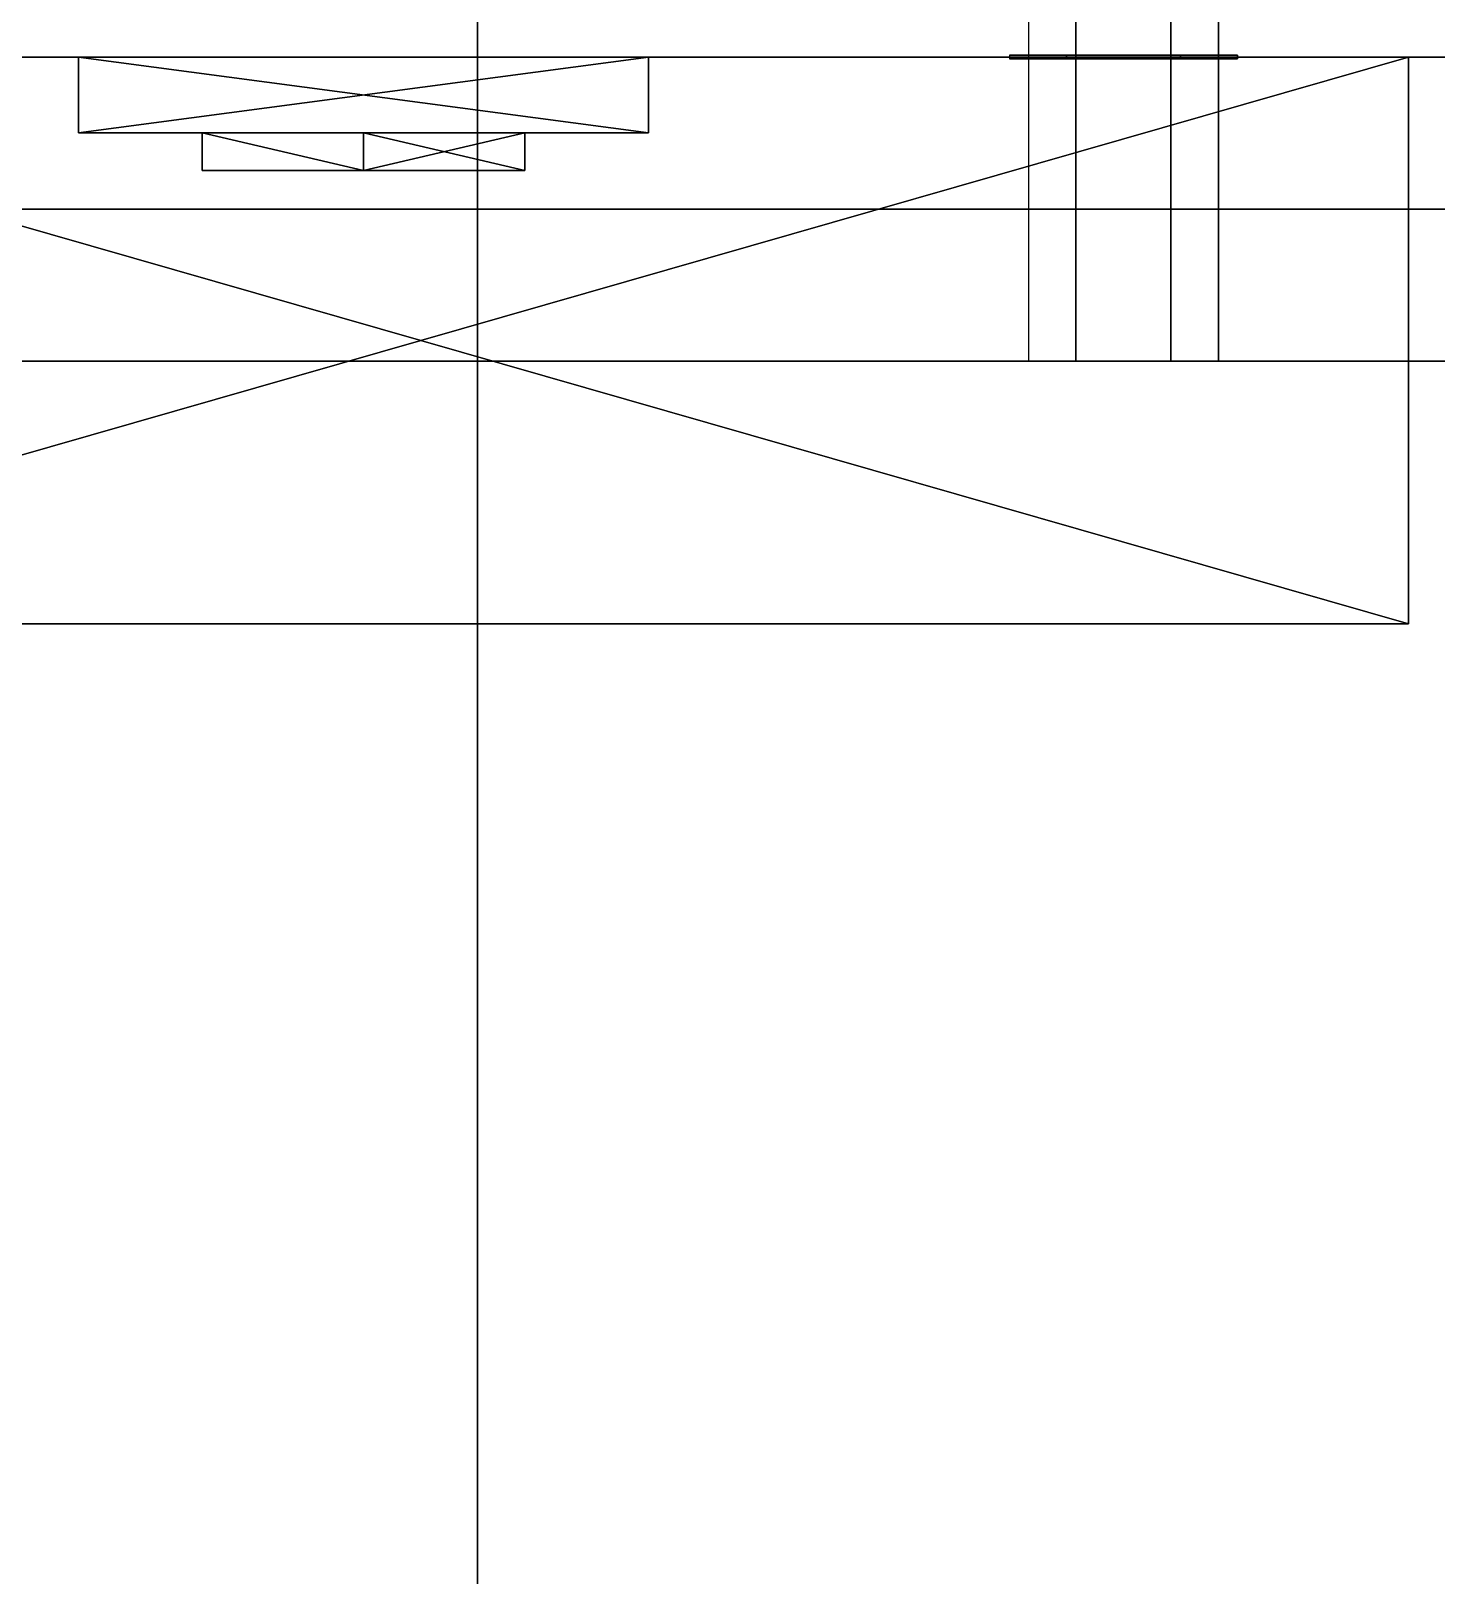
# Model space of a CAD drawing. Extents: x 0 to 2808, y -3840 to 0.
# Drawn here: x 2318.24 to 2355.23, y -249.96 to -209.31 of the extents above; entities that cross this region are included whole.
import ezdxf

# ---------------------------------------------------------------- set-up
doc = ezdxf.new("R2010")
doc.units = 0
for name, color, linetype in [('LAYER0', 7, 'CONTINUOUS'), ('LAYER1', 7, 'CONTINUOUS'), ('LAYER195', 9, 'CONTINUOUS'), ('LAYER197', 7, 'CONTINUOUS'), ('LAYER223', 7, 'CONTINUOUS'), ('LAYER224', 7, 'CONTINUOUS'), ('LAYER227', 7, 'CONTINUOUS'), ('LAYER228', 254, 'CONTINUOUS'), ('LAYER238', 253, 'CONTINUOUS'), ('LAYER240', 253, 'CONTINUOUS'), ('LAYER427', 25, 'CONTINUOUS'), ('LAYER429', 25, 'CONTINUOUS'), ('LAYER449', 7, 'CONTINUOUS'), ('LAYER450', 7, 'CONTINUOUS'), ('LAYER459', 7, 'CONTINUOUS'), ('LAYER464', 7, 'CONTINUOUS')]:
    doc.layers.add(name, color=color, linetype=linetype)

msp = doc.modelspace()

# ---------------------------------------------------------------- linework, layer by layer
at = {"layer": 'LAYER0', "invisible_edges": 1}
for points in [[(2790, 0), (0, -3840), (0, 0), (2790, 0)], [(2790, -3840, 5), (0, 0, 5), (0, -3840, 5), (2790, -3840, 5)], [(0, 0, 5), (2790, -3840, 5), (2790, 0, 5), (0, 0, 5)], [(0, -3840), (2790, 0), (2790, -3840), (0, -3840)]]:
    msp.add_3dface(points, dxfattribs=at)
at = {"layer": 'LAYER195', "invisible_edges": 1}
for points in [[(2640, -2712, 1955), (2290, -150.0002, 1955), (2640, -150.0002, 1955), (2640, -2712, 1955)], [(2290, -150.0002, 1955), (2640, -2712, 1955), (2290, -2712, 1955), (2290, -150.0002, 1955)], [(2290, -2712, 1973), (2640, -150.0002, 1973), (2290, -150.0002, 1973), (2290, -2712, 1973)], [(2640, -150.0002, 1973), (2290, -2712, 1973), (2640, -2712, 1973), (2640, -150.0002, 1973)]]:
    msp.add_3dface(points, dxfattribs=at)
at = {"layer": 'LAYER197', "invisible_edges": 1}
for points in [[(2640, -192.0002, 1973), (2290, -210.0002, 1973), (2290, -192.0002, 1973), (2640, -192.0002, 1973)], [(2290, -210.0002, 1973), (2640, -192.0002, 1973), (2640, -210.0002, 1973), (2290, -210.0002, 1973)], [(2640, -210.0002, 2595), (2290, -192.0002, 2595), (2290, -210.0002, 2595), (2640, -210.0002, 2595)], [(2290, -192.0002, 2595), (2640, -210.0002, 2595), (2640, -192.0002, 2595), (2290, -192.0002, 2595)], [(2640, -210.0002, 2595), (2290, -210.0002, 1973), (2640, -210.0002, 1973), (2640, -210.0002, 2595)], [(2290, -210.0002, 1973), (2640, -210.0002, 2595), (2290, -210.0002, 2595), (2290, -210.0002, 1973)]]:
    msp.add_3dface(points, dxfattribs=at)
at = {"layer": 'LAYER223', "invisible_edges": 1}
for points in [[(2640, -1014, 1974), (2290, -210.0002, 1974), (2640, -210.0002, 1974), (2640, -1014, 1974)], [(2290, -210.0002, 1974), (2640, -1014, 1974), (2290, -1014, 1974), (2290, -210.0002, 1974)], [(2640, -210.0002, 1992), (2290, -210.0002, 1974), (2290, -210.0002, 1992), (2640, -210.0002, 1992)], [(2290, -210.0002, 1974), (2640, -210.0002, 1992), (2640, -210.0002, 1974), (2290, -210.0002, 1974)], [(2290, -1014, 1992), (2640, -210.0002, 1992), (2290, -210.0002, 1992), (2290, -1014, 1992)], [(2640, -210.0002, 1992), (2290, -1014, 1992), (2640, -1014, 1992), (2640, -210.0002, 1992)]]:
    msp.add_3dface(points, dxfattribs=at)
at = {"layer": 'LAYER224', "invisible_edges": 1}
for points in [[(2640, -210.0002, 2594), (2290, -1014, 2594), (2640, -1014, 2594), (2640, -210.0002, 2594)], [(2290, -1014, 2594), (2640, -210.0002, 2594), (2290, -210.0002, 2594), (2290, -1014, 2594)], [(2640, -210.0002, 2594), (2290, -210.0002, 2576), (2290, -210.0002, 2594), (2640, -210.0002, 2594)], [(2290, -210.0002, 2576), (2640, -210.0002, 2594), (2640, -210.0002, 2576), (2290, -210.0002, 2576)], [(2290, -210.0002, 2576), (2640, -1014, 2576), (2290, -1014, 2576), (2290, -210.0002, 2576)], [(2640, -1014, 2576), (2290, -210.0002, 2576), (2640, -210.0002, 2576), (2640, -1014, 2576)]]:
    msp.add_3dface(points, dxfattribs=at)
at = {"layer": 'LAYER227', "invisible_edges": 1}
for points in [[(2615.4, -1014, 2275), (2310, -210.0002, 2275), (2615.4, -210.0002, 2275), (2615.4, -1014, 2275)], [(2310, -210.0002, 2275), (2615.4, -1014, 2275), (2310, -1014, 2275), (2310, -210.0002, 2275)], [(2615.4, -210.0002, 2293), (2310, -210.0002, 2275), (2310, -210.0002, 2293), (2615.4, -210.0002, 2293)], [(2310, -210.0002, 2275), (2615.4, -210.0002, 2293), (2615.4, -210.0002, 2275), (2310, -210.0002, 2275)], [(2310, -1014, 2293), (2615.4, -210.0002, 2293), (2310, -210.0002, 2293), (2310, -1014, 2293)], [(2615.4, -210.0002, 2293), (2310, -1014, 2293), (2615.4, -1014, 2293), (2615.4, -210.0002, 2293)]]:
    msp.add_3dface(points, dxfattribs=at)
at = {"layer": 'LAYER228'}
for points in [[(2350, -209.9502, 2272.5), (2344, -209.9502, 2272.5), (2345.5, -209.9502, 2275.098), (2348.5, -209.9502, 2275.098)], [(2350, -209.9502, 2272.5), (2344, -209.9502, 2272.5), (2345.5, -209.9502, 2269.902), (2348.5, -209.9502, 2269.902)], [(2350, -210.0503, 2272.5), (2344, -210.0503, 2272.5), (2345.5, -210.0503, 2275.098), (2348.5, -210.0503, 2275.098)], [(2350, -210.0503, 2272.5), (2344, -210.0503, 2272.5), (2345.5, -210.0503, 2269.902), (2348.5, -210.0503, 2269.902)], [(2344.5, -218.0002, 2272.5), (2349.5, -218.0002, 2272.5), (2348.25, -218.0002, 2274.665), (2345.75, -218.0002, 2274.665)], [(2344.5, -218.0002, 2272.5), (2345.75, -218.0002, 2270.335), (2348.25, -218.0002, 2270.335), (2349.5, -218.0002, 2272.5)]]:
    msp.add_3dface(points, dxfattribs=at)
at = {"layer": 'LAYER238'}
for points in [[(2354.5, -210.0002, 2069.217), (2302.5, -224.9216, 2069.217), (2302.5, -210.0002, 2069.217), (2354.5, -210.0002, 2069.217)], [(2354.5, -224.9216, 2069.217), (2302.5, -224.9216, 2069.217), (2354.5, -210.0002, 2069.217), (2354.5, -224.9216, 2069.217)], [(2302.5, -210.0002, 2082.783), (2354.5, -224.9216, 2082.783), (2354.5, -210.0002, 2082.783), (2302.5, -210.0002, 2082.783)], [(2302.5, -224.9216, 2082.783), (2354.5, -224.9216, 2082.783), (2302.5, -210.0002, 2082.783), (2302.5, -224.9216, 2082.783)], [(2334.5, -210.0002, 2102), (2319.5, -210.0002, 2102), (2319.5, -211.9897, 2102), (2334.5, -210.0002, 2102)], [(2334.5, -211.9897, 2102), (2334.5, -210.0002, 2102), (2319.5, -211.9897, 2102), (2334.5, -211.9897, 2102)], [(2319.5, -210.0002, 2050), (2334.5, -210.0002, 2050), (2334.5, -211.9897, 2050), (2319.5, -210.0002, 2050)], [(2319.5, -211.9897, 2050), (2319.5, -210.0002, 2050), (2334.5, -211.9897, 2050), (2319.5, -211.9897, 2050)], [(2319.5, -211.9897, 2102), (2319.5, -210.0002, 2102), (2319.5, -210.0002, 2050), (2319.5, -211.9897, 2102)], [(2319.5, -211.9897, 2050), (2319.5, -211.9897, 2102), (2319.5, -210.0002, 2050), (2319.5, -211.9897, 2050)], [(2334.5, -210.0002, 2050), (2334.5, -210.0002, 2102), (2334.5, -211.9897, 2102), (2334.5, -210.0002, 2050)], [(2334.5, -211.9897, 2050), (2334.5, -210.0002, 2050), (2334.5, -211.9897, 2102), (2334.5, -211.9897, 2050)], [(2354.5, -210.0002, 2082.783), (2354.5, -224.9216, 2069.217), (2354.5, -210.0002, 2069.217), (2354.5, -210.0002, 2082.783)], [(2354.5, -224.9216, 2082.783), (2354.5, -224.9216, 2069.217), (2354.5, -210.0002, 2082.783), (2354.5, -224.9216, 2082.783)], [(2334.5, -211.9897, 2102), (2319.5, -211.9897, 2102), (2319.5, -211.9897, 2050), (2334.5, -211.9897, 2102)], [(2334.5, -211.9897, 2050), (2334.5, -211.9897, 2102), (2319.5, -211.9897, 2050), (2334.5, -211.9897, 2050)], [(2322.757, -211.9897, 2094.087), (2327, -212.9846, 2089.291), (2322.757, -212.9846, 2094.087), (2322.757, -211.9897, 2094.087)], [(2327, -211.9897, 2089.291), (2327, -212.9846, 2089.291), (2322.757, -211.9897, 2094.087), (2327, -211.9897, 2089.291)], [(2322.757, -211.9897, 2094.087), (2327, -211.9897, 2089.291), (2327, -211.9897, 2098.883), (2322.757, -211.9897, 2094.087)], [(2322.757, -211.9897, 2094.087), (2327, -212.9846, 2098.883), (2327, -211.9897, 2098.883), (2322.757, -211.9897, 2094.087)], [(2322.757, -212.9846, 2094.087), (2327, -212.9846, 2098.883), (2322.757, -211.9897, 2094.087), (2322.757, -212.9846, 2094.087)], [(2322.757, -211.9897, 2057.913), (2327, -212.9846, 2053.117), (2322.757, -212.9846, 2057.913), (2322.757, -211.9897, 2057.913)], [(2327, -211.9897, 2053.117), (2327, -212.9846, 2053.117), (2322.757, -211.9897, 2057.913), (2327, -211.9897, 2053.117)], [(2322.757, -211.9897, 2057.913), (2327, -211.9897, 2053.117), (2327, -211.9897, 2062.709), (2322.757, -211.9897, 2057.913)], [(2322.757, -211.9897, 2057.913), (2327, -212.9846, 2062.709), (2327, -211.9897, 2062.709), (2322.757, -211.9897, 2057.913)], [(2322.757, -212.9846, 2057.913), (2327, -212.9846, 2062.709), (2322.757, -211.9897, 2057.913), (2322.757, -212.9846, 2057.913)], [(2327, -211.9897, 2089.291), (2331.243, -212.9846, 2094.087), (2327, -212.9846, 2089.291), (2327, -211.9897, 2089.291)], [(2331.243, -211.9897, 2094.087), (2331.243, -212.9846, 2094.087), (2327, -211.9897, 2089.291), (2331.243, -211.9897, 2094.087)], [(2331.243, -211.9897, 2094.087), (2327, -212.9846, 2098.883), (2331.243, -212.9846, 2094.087), (2331.243, -211.9897, 2094.087)], [(2327, -211.9897, 2098.883), (2327, -212.9846, 2098.883), (2331.243, -211.9897, 2094.087), (2327, -211.9897, 2098.883)], [(2327, -211.9897, 2089.291), (2331.243, -211.9897, 2094.087), (2327, -211.9897, 2098.883), (2327, -211.9897, 2089.291)], [(2327, -211.9897, 2053.117), (2331.243, -212.9846, 2057.913), (2327, -212.9846, 2053.117), (2327, -211.9897, 2053.117)], [(2331.243, -211.9897, 2057.913), (2331.243, -212.9846, 2057.913), (2327, -211.9897, 2053.117), (2331.243, -211.9897, 2057.913)], [(2331.243, -211.9897, 2057.913), (2327, -212.9846, 2062.709), (2331.243, -212.9846, 2057.913), (2331.243, -211.9897, 2057.913)], [(2327, -211.9897, 2062.709), (2327, -212.9846, 2062.709), (2331.243, -211.9897, 2057.913), (2327, -211.9897, 2062.709)], [(2327, -211.9897, 2053.117), (2331.243, -211.9897, 2057.913), (2327, -211.9897, 2062.709), (2327, -211.9897, 2053.117)], [(2322.757, -212.9846, 2094.087), (2331.243, -212.9846, 2094.087), (2327, -212.9846, 2098.883), (2322.757, -212.9846, 2094.087)], [(2327, -212.9846, 2089.291), (2331.243, -212.9846, 2094.087), (2322.757, -212.9846, 2094.087), (2327, -212.9846, 2089.291)], [(2322.757, -212.9846, 2057.913), (2331.243, -212.9846, 2057.913), (2327, -212.9846, 2062.709), (2322.757, -212.9846, 2057.913)], [(2327, -212.9846, 2053.117), (2331.243, -212.9846, 2057.913), (2322.757, -212.9846, 2057.913), (2327, -212.9846, 2053.117)], [(2354.5, -224.9216, 2069.217), (2302.5, -224.9216, 2082.783), (2302.5, -224.9216, 2069.217), (2354.5, -224.9216, 2069.217)], [(2354.5, -224.9216, 2082.783), (2302.5, -224.9216, 2082.783), (2354.5, -224.9216, 2069.217), (2354.5, -224.9216, 2082.783)]]:
    msp.add_3dface(points, dxfattribs=at)
at = {"layer": 'LAYER240'}
for points in [[(2354.5, -210.0002, 2485.217), (2302.5, -224.9216, 2485.217), (2302.5, -210.0002, 2485.217), (2354.5, -210.0002, 2485.217)], [(2354.5, -224.9216, 2485.217), (2302.5, -224.9216, 2485.217), (2354.5, -210.0002, 2485.217), (2354.5, -224.9216, 2485.217)], [(2302.5, -210.0002, 2498.783), (2354.5, -224.9216, 2498.783), (2354.5, -210.0002, 2498.783), (2302.5, -210.0002, 2498.783)], [(2302.5, -224.9216, 2498.783), (2354.5, -224.9216, 2498.783), (2302.5, -210.0002, 2498.783), (2302.5, -224.9216, 2498.783)], [(2334.5, -210.0002, 2518), (2319.5, -210.0002, 2518), (2319.5, -211.9897, 2518), (2334.5, -210.0002, 2518)], [(2334.5, -211.9897, 2518), (2334.5, -210.0002, 2518), (2319.5, -211.9897, 2518), (2334.5, -211.9897, 2518)], [(2319.5, -210.0002, 2466), (2334.5, -210.0002, 2466), (2334.5, -211.9897, 2466), (2319.5, -210.0002, 2466)], [(2319.5, -211.9897, 2466), (2319.5, -210.0002, 2466), (2334.5, -211.9897, 2466), (2319.5, -211.9897, 2466)], [(2319.5, -211.9897, 2518), (2319.5, -210.0002, 2518), (2319.5, -210.0002, 2466), (2319.5, -211.9897, 2518)], [(2319.5, -211.9897, 2466), (2319.5, -211.9897, 2518), (2319.5, -210.0002, 2466), (2319.5, -211.9897, 2466)], [(2334.5, -210.0002, 2466), (2334.5, -210.0002, 2518), (2334.5, -211.9897, 2518), (2334.5, -210.0002, 2466)], [(2334.5, -211.9897, 2466), (2334.5, -210.0002, 2466), (2334.5, -211.9897, 2518), (2334.5, -211.9897, 2466)], [(2354.5, -210.0002, 2498.783), (2354.5, -224.9216, 2485.217), (2354.5, -210.0002, 2485.217), (2354.5, -210.0002, 2498.783)], [(2354.5, -224.9216, 2498.783), (2354.5, -224.9216, 2485.217), (2354.5, -210.0002, 2498.783), (2354.5, -224.9216, 2498.783)], [(2334.5, -211.9897, 2518), (2319.5, -211.9897, 2518), (2319.5, -211.9897, 2466), (2334.5, -211.9897, 2518)], [(2334.5, -211.9897, 2466), (2334.5, -211.9897, 2518), (2319.5, -211.9897, 2466), (2334.5, -211.9897, 2466)], [(2322.757, -211.9897, 2510.087), (2327, -212.9846, 2505.291), (2322.757, -212.9846, 2510.087), (2322.757, -211.9897, 2510.087)], [(2327, -211.9897, 2505.291), (2327, -212.9846, 2505.291), (2322.757, -211.9897, 2510.087), (2327, -211.9897, 2505.291)], [(2322.757, -211.9897, 2510.087), (2327, -211.9897, 2505.291), (2327, -211.9897, 2514.883), (2322.757, -211.9897, 2510.087)], [(2322.757, -211.9897, 2510.087), (2327, -212.9846, 2514.883), (2327, -211.9897, 2514.883), (2322.757, -211.9897, 2510.087)], [(2322.757, -212.9846, 2510.087), (2327, -212.9846, 2514.883), (2322.757, -211.9897, 2510.087), (2322.757, -212.9846, 2510.087)], [(2322.757, -211.9897, 2473.913), (2327, -212.9846, 2469.117), (2322.757, -212.9846, 2473.913), (2322.757, -211.9897, 2473.913)], [(2327, -211.9897, 2469.117), (2327, -212.9846, 2469.117), (2322.757, -211.9897, 2473.913), (2327, -211.9897, 2469.117)], [(2322.757, -211.9897, 2473.913), (2327, -211.9897, 2469.117), (2327, -211.9897, 2478.709), (2322.757, -211.9897, 2473.913)], [(2322.757, -211.9897, 2473.913), (2327, -212.9846, 2478.709), (2327, -211.9897, 2478.709), (2322.757, -211.9897, 2473.913)], [(2322.757, -212.9846, 2473.913), (2327, -212.9846, 2478.709), (2322.757, -211.9897, 2473.913), (2322.757, -212.9846, 2473.913)], [(2327, -211.9897, 2505.291), (2331.243, -212.9846, 2510.087), (2327, -212.9846, 2505.291), (2327, -211.9897, 2505.291)], [(2331.243, -211.9897, 2510.087), (2331.243, -212.9846, 2510.087), (2327, -211.9897, 2505.291), (2331.243, -211.9897, 2510.087)], [(2331.243, -211.9897, 2510.087), (2327, -212.9846, 2514.883), (2331.243, -212.9846, 2510.087), (2331.243, -211.9897, 2510.087)], [(2327, -211.9897, 2514.883), (2327, -212.9846, 2514.883), (2331.243, -211.9897, 2510.087), (2327, -211.9897, 2514.883)], [(2327, -211.9897, 2505.291), (2331.243, -211.9897, 2510.087), (2327, -211.9897, 2514.883), (2327, -211.9897, 2505.291)], [(2327, -211.9897, 2469.117), (2331.243, -212.9846, 2473.913), (2327, -212.9846, 2469.117), (2327, -211.9897, 2469.117)], [(2331.243, -211.9897, 2473.913), (2331.243, -212.9846, 2473.913), (2327, -211.9897, 2469.117), (2331.243, -211.9897, 2473.913)], [(2331.243, -211.9897, 2473.913), (2327, -212.9846, 2478.709), (2331.243, -212.9846, 2473.913), (2331.243, -211.9897, 2473.913)], [(2327, -211.9897, 2478.709), (2327, -212.9846, 2478.709), (2331.243, -211.9897, 2473.913), (2327, -211.9897, 2478.709)], [(2327, -211.9897, 2469.117), (2331.243, -211.9897, 2473.913), (2327, -211.9897, 2478.709), (2327, -211.9897, 2469.117)], [(2322.757, -212.9846, 2510.087), (2331.243, -212.9846, 2510.087), (2327, -212.9846, 2514.883), (2322.757, -212.9846, 2510.087)], [(2327, -212.9846, 2505.291), (2331.243, -212.9846, 2510.087), (2322.757, -212.9846, 2510.087), (2327, -212.9846, 2505.291)], [(2322.757, -212.9846, 2473.913), (2331.243, -212.9846, 2473.913), (2327, -212.9846, 2478.709), (2322.757, -212.9846, 2473.913)], [(2327, -212.9846, 2469.117), (2331.243, -212.9846, 2473.913), (2322.757, -212.9846, 2473.913), (2327, -212.9846, 2469.117)], [(2354.5, -224.9216, 2485.217), (2302.5, -224.9216, 2498.783), (2302.5, -224.9216, 2485.217), (2354.5, -224.9216, 2485.217)], [(2354.5, -224.9216, 2498.783), (2302.5, -224.9216, 2498.783), (2354.5, -224.9216, 2485.217), (2354.5, -224.9216, 2498.783)]]:
    msp.add_3dface(points, dxfattribs=at)
at = {"layer": 'LAYER427', "invisible_edges": 1}
for points in [[(2640, -680.0002, 639), (2270, -150.0002, 639), (2640, -150.0002, 639), (2640, -680.0002, 639)], [(2270, -150.0002, 639), (2640, -680.0002, 639), (2270, -680.0002, 639), (2270, -150.0002, 639)], [(2270, -680.0002, 657), (2640, -150.0002, 657), (2270, -150.0002, 657), (2270, -680.0002, 657)], [(2640, -150.0002, 657), (2270, -680.0002, 657), (2640, -680.0002, 657), (2640, -150.0002, 657)]]:
    msp.add_3dface(points, dxfattribs=at)
at = {"layer": 'LAYER429', "invisible_edges": 1}
for points in [[(2330, -662.0002, 455), (2270, -168.0002, 455), (2330, -168.0002, 455), (2330, -662.0002, 455)], [(2270, -168.0002, 455), (2330, -662.0002, 455), (2270, -662.0002, 455), (2270, -168.0002, 455)], [(2270, -662.0002, 473), (2330, -168.0002, 473), (2270, -168.0002, 473), (2270, -662.0002, 473)], [(2330, -168.0002, 473), (2270, -662.0002, 473), (2330, -662.0002, 473), (2330, -168.0002, 473)], [(2330, -168.0002, 473), (2330, -662.0002, 455), (2330, -168.0002, 455), (2330, -168.0002, 473)], [(2330, -662.0002, 455), (2330, -168.0002, 473), (2330, -662.0002, 473), (2330, -662.0002, 455)]]:
    msp.add_3dface(points, dxfattribs=at)
at = {"layer": 'LAYER449', "invisible_edges": 1}
for points in [[(2640, -644.0002, 474), (2290, -187.0002, 474), (2640, -187.0002, 474), (2640, -644.0002, 474)], [(2290, -187.0002, 474), (2640, -644.0002, 474), (2290, -644.0002, 474), (2290, -187.0002, 474)], [(2290, -644.0002, 492), (2640, -187.0002, 492), (2290, -187.0002, 492), (2290, -644.0002, 492)], [(2640, -187.0002, 492), (2290, -644.0002, 492), (2640, -644.0002, 492), (2640, -187.0002, 492)]]:
    msp.add_3dface(points, dxfattribs=at)
at = {"layer": 'LAYER450', "invisible_edges": 1}
for points in [[(2371, -644.0002, 619.5), (2291, -187.0002, 619.5), (2371, -187.0002, 619.5), (2371, -644.0002, 619.5)], [(2291, -187.0002, 619.5), (2371, -644.0002, 619.5), (2291, -644.0002, 619.5), (2291, -187.0002, 619.5)], [(2291, -644.0002, 637.5), (2371, -187.0002, 637.5), (2291, -187.0002, 637.5), (2291, -644.0002, 637.5)], [(2371, -187.0002, 637.5), (2291, -644.0002, 637.5), (2371, -644.0002, 637.5), (2371, -187.0002, 637.5)]]:
    msp.add_3dface(points, dxfattribs=at)
at = {"layer": 'LAYER459', "invisible_edges": 1}
for points in [[(2290, -200.0002, 499), (2590, -218.0002, 499), (2290, -218.0002, 499), (2290, -200.0002, 499)], [(2590, -218.0002, 499), (2290, -200.0002, 499), (2590, -200.0002, 499), (2590, -218.0002, 499)], [(2590, -200.0002, 608), (2290, -218.0002, 608), (2590, -218.0002, 608), (2590, -200.0002, 608)], [(2290, -218.0002, 608), (2590, -200.0002, 608), (2290, -200.0002, 608), (2290, -218.0002, 608)], [(2290, -218.0002, 608), (2590, -218.0002, 499), (2590, -218.0002, 608), (2290, -218.0002, 608)], [(2590, -218.0002, 499), (2290, -218.0002, 608), (2290, -218.0002, 499), (2590, -218.0002, 499)]]:
    msp.add_3dface(points, dxfattribs=at)
at = {"layer": 'LAYER464', "invisible_edges": 1}
for points in [[(2576, -617.0002, 512.5), (2304, -214.0002, 512.5), (2576, -214.0002, 512.5), (2576, -617.0002, 512.5)], [(2304, -214.0002, 512.5), (2576, -617.0002, 512.5), (2304, -617.0002, 512.5), (2304, -214.0002, 512.5)], [(2576, -214.0002, 518.5), (2304, -214.0002, 512.5), (2304, -214.0002, 518.5), (2576, -214.0002, 518.5)], [(2304, -214.0002, 512.5), (2576, -214.0002, 518.5), (2576, -214.0002, 512.5), (2304, -214.0002, 512.5)], [(2304, -617.0002, 518.5), (2576, -214.0002, 518.5), (2304, -214.0002, 518.5), (2304, -617.0002, 518.5)], [(2576, -214.0002, 518.5), (2304, -617.0002, 518.5), (2576, -617.0002, 518.5), (2576, -214.0002, 518.5)]]:
    msp.add_3dface(points, dxfattribs=at)

# ---------------------------------------------------------------- meshes
at = {"layer": 'LAYER1'}
mesh = msp.add_polymesh((5, 2), dxfattribs=at)
for k, corner in enumerate([(2640, -3690, 2670), (2640, -150.0002, 2670), (150, -3690, 2670), (2640, -3690, 2670), (150, -150.0002, 2670), (150, -3690, 2670), (2640, -150.0002, 2670), (150, -150.0002, 2670), (2790, 0, 2670), (0, 0, 2670)]):
    mesh.set_mesh_vertex(divmod(k, 2), corner)
at = {"layer": 'LAYER228'}
mesh = msp.add_polymesh((2, 6), dxfattribs=dict(at, n_close=True))
for k, corner in enumerate([(2344.5, -218.0002, 2272.5), (2345.75, -218.0002, 2274.665), (2348.25, -218.0002, 2274.665), (2349.5, -218.0002, 2272.5), (2348.25, -218.0002, 2270.335), (2345.75, -218.0002, 2270.335), (2344.5, -202.0002, 2272.5), (2345.75, -202.0002, 2274.665), (2348.25, -202.0002, 2274.665), (2349.5, -202.0002, 2272.5), (2348.25, -202.0002, 2270.335), (2345.75, -202.0002, 2270.335)]):
    mesh.set_mesh_vertex(divmod(k, 6), corner)
mesh = msp.add_polymesh((2, 6), dxfattribs=dict(at, n_close=True))
for k, corner in enumerate([(2344, -210.0503, 2272.5), (2345.5, -210.0503, 2275.098), (2348.5, -210.0503, 2275.098), (2350, -210.0503, 2272.5), (2348.5, -210.0503, 2269.902), (2345.5, -210.0503, 2269.902), (2344, -209.9502, 2272.5), (2345.5, -209.9502, 2275.098), (2348.5, -209.9502, 2275.098), (2350, -209.9502, 2272.5), (2348.5, -209.9502, 2269.902), (2345.5, -209.9502, 2269.902)]):
    mesh.set_mesh_vertex(divmod(k, 6), corner)

doc.saveas('drawing.dxf')
